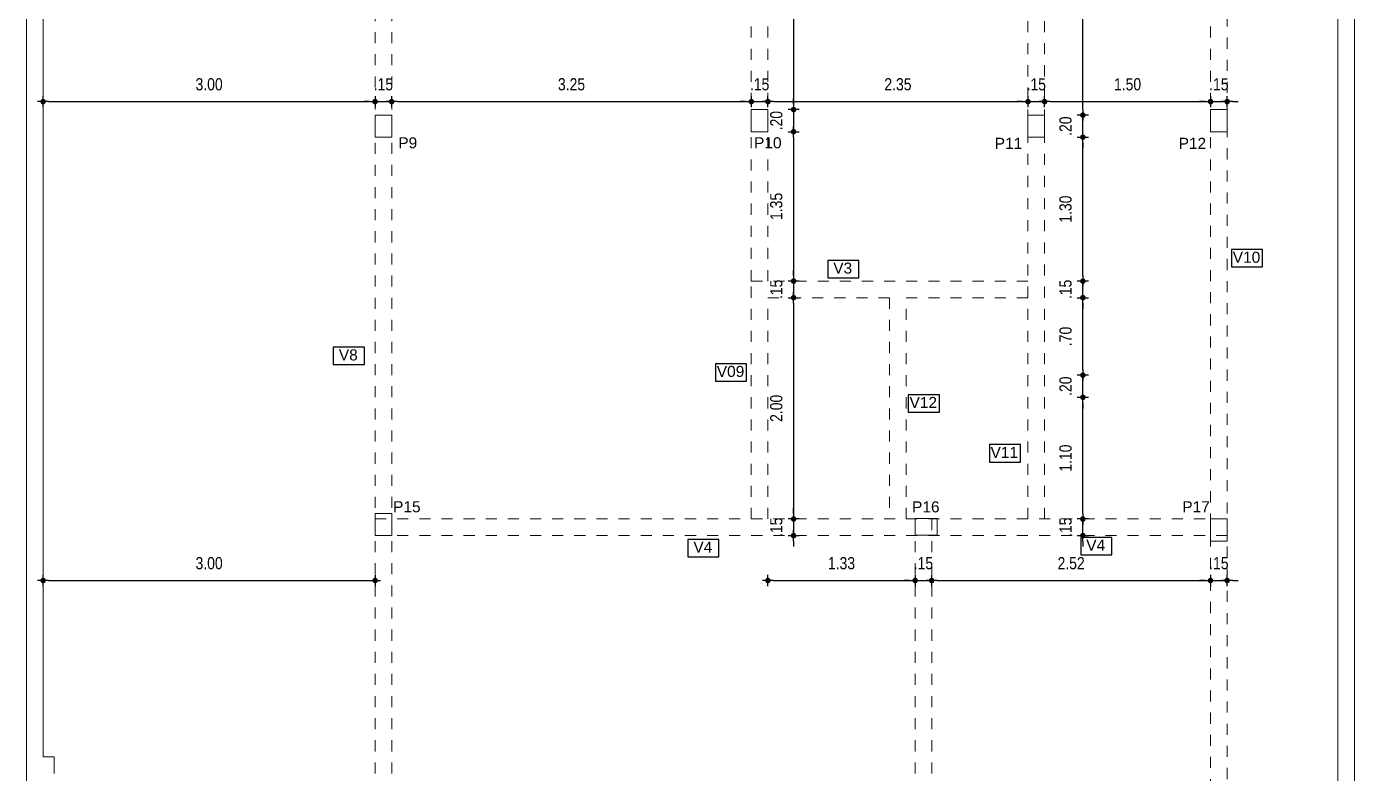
# Model space of a CAD drawing. Header units: millimetres. Extents: x 3212 to 6878, y 1640 to 3386.
# Drawn here: x 3251.63 to 3263.63, y 1706.05 to 1712.8 of the extents above; entities that cross this region are included whole.
import ezdxf

# ---------------------------------------------------------------- set-up
doc = ezdxf.new("R2010")
doc.units = ezdxf.units.MM
doc.header["$LTSCALE"] = 0.8
doc.linetypes.add('HIDDEN2', pattern=[0.1875, 0.125, -0.0625])
doc.layers.add('0-L. PISO', color=4, linetype='Continuous')
doc.layers.add('COTA', color=2, linetype='Continuous')
for name, color, linetype, lineweight in [('Arquitetura', 8, 'Continuous', 9), ('COTAS', 53, 'Continuous', 9), ('pilares', 1, 'Continuous', 9), ('vigas', 7, 'HIDDEN2', 9)]:
    doc.layers.add(name, color=color, linetype=linetype, lineweight=lineweight)
doc.styles.add('CARIMBO_DADOS', font='arial.ttf', dxfattribs={"height": 0.1})
doc.styles.add('F2', font='ARIALN.TTF')
doc.dimstyles.new('ARQUITETURA', dxfattribs={"dimtxt": 0.11, "dimasz": 0.05, "dimexe": 0.1, "dimexo": 0, "dimgap": 0.1, "dimtad": 1, "dimzin": 5, "dimdsep": 46, "dimtxsty": 'F2', "dimblk": 'COTA', "dimcen": 0, "dimse1": 1, "dimse2": 1, "dimadec": 0, "dimazin": 0, "dimtfac": 2, "dimtix": 1, "dimtmove": 2, "dimatfit": 3, "dimldrblk": 'COTA', "dimfxl": 0, "dimtolj": 1, "dimtzin": 5, "dimarcsym": 0})

# ---------------------------------------------------------------- blocks, each defined once
blk = doc.blocks.new('COTA')
at = {"layer": 'COTA'}
for p, q in [((-1, 0), (1, 0)), ((0, 1), (0, -1))]:
    blk.add_line(p, q, dxfattribs=at)
at = {"layer": 'COTA', "const_width": 0.5}
blk.add_lwpolyline([(-0.25, 0, 1), (0.25, 0, 1)], format="xyb", close=True, dxfattribs=at)
blk = doc.blocks.new('*D474')
at = {"layer": 'COTAS', "color": 0, "lineweight": -2, "transparency": 16777216}
blk.add_line((3251.832, 1712.126), (3254.732, 1712.126), dxfattribs=at)
at = {"layer": 'Defpoints', "color": 0, "transparency": 16777216}
for p in [(3254.782, 1712.126), (3251.782, 1711.967), (3254.782, 1712.004)]:
    blk.add_point(p, dxfattribs=at)
at = {"layer": 'COTAS', "color": 0, "lineweight": -2, "transparency": 16777216, "xscale": 0.05, "yscale": 0.05, "zscale": 0.05, "rotation": 180}
blk.add_blockref('COTA', (3251.782, 1712.126), dxfattribs=at)
at = {"layer": 'COTAS', "color": 0, "lineweight": -2, "transparency": 16777216, "xscale": 0.05, "yscale": 0.05, "zscale": 0.05}
blk.add_blockref('COTA', (3254.782, 1712.126), dxfattribs=at)
at = {"layer": 'COTAS', "color": 0, "transparency": 16777216, "insert": (3253.282, 1712.282), "char_height": 0.11, "attachment_point": 5, "style": 'F2'}
blk.add_mtext('\\A1;3.00', dxfattribs=at)
blk = doc.blocks.new('*D475')
at = {"layer": 'COTAS', "color": 0, "lineweight": -2, "transparency": 16777216}
for p, q in [((3254.732, 1712.126), (3254.682, 1712.126)), ((3254.782, 1712.126), (3254.932, 1712.126)), ((3254.982, 1712.126), (3255.032, 1712.126))]:
    blk.add_line(p, q, dxfattribs=at)
at = {"layer": 'Defpoints', "color": 0, "transparency": 16777216}
for p in [(3254.932, 1712.126), (3254.932, 1712.08), (3254.782, 1712.004)]:
    blk.add_point(p, dxfattribs=at)
at = {"layer": 'COTAS', "color": 0, "lineweight": -2, "transparency": 16777216, "xscale": 0.05, "yscale": 0.05, "zscale": 0.05}
blk.add_blockref('COTA', (3254.782, 1712.126), dxfattribs=at)
at = {"layer": 'COTAS', "color": 0, "lineweight": -2, "transparency": 16777216, "xscale": 0.05, "yscale": 0.05, "zscale": 0.05, "rotation": 180}
blk.add_blockref('COTA', (3254.932, 1712.126), dxfattribs=at)
at = {"layer": 'COTAS', "color": 0, "transparency": 16777216, "insert": (3254.857, 1712.282), "char_height": 0.11, "attachment_point": 5, "style": 'F2'}
blk.add_mtext('\\A1;.15', dxfattribs=at)
blk = doc.blocks.new('*D476')
at = {"layer": 'COTAS', "color": 0, "lineweight": -2, "transparency": 16777216}
blk.add_line((3254.982, 1712.126), (3258.132, 1712.126), dxfattribs=at)
at = {"layer": 'Defpoints', "color": 0, "transparency": 16777216}
for p in [(3254.932, 1712.08), (3258.182, 1712.126), (3258.182, 1712.019)]:
    blk.add_point(p, dxfattribs=at)
at = {"layer": 'COTAS', "color": 0, "lineweight": -2, "transparency": 16777216, "xscale": 0.05, "yscale": 0.05, "zscale": 0.05, "rotation": 180}
blk.add_blockref('COTA', (3254.932, 1712.126), dxfattribs=at)
at = {"layer": 'COTAS', "color": 0, "lineweight": -2, "transparency": 16777216, "xscale": 0.05, "yscale": 0.05, "zscale": 0.05}
blk.add_blockref('COTA', (3258.182, 1712.126), dxfattribs=at)
at = {"layer": 'COTAS', "color": 0, "transparency": 16777216, "insert": (3256.557, 1712.282), "char_height": 0.11, "attachment_point": 5, "style": 'F2'}
blk.add_mtext('\\A1;3.25', dxfattribs=at)
blk = doc.blocks.new('*D477')
at = {"layer": 'COTAS', "color": 0, "lineweight": -2, "transparency": 16777216}
for p, q in [((3258.132, 1712.126), (3258.082, 1712.126)), ((3258.182, 1712.126), (3258.332, 1712.126)), ((3258.382, 1712.126), (3258.432, 1712.126))]:
    blk.add_line(p, q, dxfattribs=at)
at = {"layer": 'Defpoints', "color": 0, "transparency": 16777216}
for p in [(3258.332, 1712.126), (3258.182, 1712.019), (3258.332, 1712.003)]:
    blk.add_point(p, dxfattribs=at)
at = {"layer": 'COTAS', "color": 0, "lineweight": -2, "transparency": 16777216, "xscale": 0.05, "yscale": 0.05, "zscale": 0.05}
blk.add_blockref('COTA', (3258.182, 1712.126), dxfattribs=at)
at = {"layer": 'COTAS', "color": 0, "lineweight": -2, "transparency": 16777216, "xscale": 0.05, "yscale": 0.05, "zscale": 0.05, "rotation": 180}
blk.add_blockref('COTA', (3258.332, 1712.126), dxfattribs=at)
at = {"layer": 'COTAS', "color": 0, "transparency": 16777216, "insert": (3258.257, 1712.282), "char_height": 0.11, "attachment_point": 5, "style": 'F2'}
blk.add_mtext('\\A1;.15', dxfattribs=at)
blk = doc.blocks.new('*D478')
at = {"layer": 'COTAS', "color": 0, "lineweight": -2, "transparency": 16777216}
blk.add_line((3258.382, 1712.126), (3260.632, 1712.126), dxfattribs=at)
at = {"layer": 'Defpoints', "color": 0, "transparency": 16777216}
for p in [(3260.682, 1712.126), (3258.332, 1712.003), (3260.682, 1711.904)]:
    blk.add_point(p, dxfattribs=at)
at = {"layer": 'COTAS', "color": 0, "lineweight": -2, "transparency": 16777216, "xscale": 0.05, "yscale": 0.05, "zscale": 0.05, "rotation": 180}
blk.add_blockref('COTA', (3258.332, 1712.126), dxfattribs=at)
at = {"layer": 'COTAS', "color": 0, "lineweight": -2, "transparency": 16777216, "xscale": 0.05, "yscale": 0.05, "zscale": 0.05}
blk.add_blockref('COTA', (3260.682, 1712.126), dxfattribs=at)
at = {"layer": 'COTAS', "color": 0, "transparency": 16777216, "insert": (3259.507, 1712.282), "char_height": 0.11, "attachment_point": 5, "style": 'F2'}
blk.add_mtext('\\A1;2.35', dxfattribs=at)
blk = doc.blocks.new('*D479')
at = {"layer": 'COTAS', "color": 0, "lineweight": -2, "transparency": 16777216}
for p, q in [((3260.632, 1712.126), (3260.582, 1712.126)), ((3260.682, 1712.126), (3260.832, 1712.126)), ((3260.882, 1712.126), (3260.932, 1712.126))]:
    blk.add_line(p, q, dxfattribs=at)
at = {"layer": 'Defpoints', "color": 0, "transparency": 16777216}
for p in [(3260.832, 1712.126), (3260.682, 1711.904), (3260.832, 1711.904)]:
    blk.add_point(p, dxfattribs=at)
at = {"layer": 'COTAS', "color": 0, "lineweight": -2, "transparency": 16777216, "xscale": 0.05, "yscale": 0.05, "zscale": 0.05}
blk.add_blockref('COTA', (3260.682, 1712.126), dxfattribs=at)
at = {"layer": 'COTAS', "color": 0, "lineweight": -2, "transparency": 16777216, "xscale": 0.05, "yscale": 0.05, "zscale": 0.05, "rotation": 180}
blk.add_blockref('COTA', (3260.832, 1712.126), dxfattribs=at)
at = {"layer": 'COTAS', "color": 0, "transparency": 16777216, "insert": (3260.757, 1712.282), "char_height": 0.11, "attachment_point": 5, "style": 'F2'}
blk.add_mtext('\\A1;.15', dxfattribs=at)
blk = doc.blocks.new('*D480')
at = {"layer": 'COTAS', "color": 0, "lineweight": -2, "transparency": 16777216}
blk.add_line((3260.882, 1712.126), (3262.282, 1712.126), dxfattribs=at)
at = {"layer": 'Defpoints', "color": 0, "transparency": 16777216}
for p in [(3262.332, 1712.126), (3262.332, 1711.954), (3260.832, 1711.904)]:
    blk.add_point(p, dxfattribs=at)
at = {"layer": 'COTAS', "color": 0, "lineweight": -2, "transparency": 16777216, "xscale": 0.05, "yscale": 0.05, "zscale": 0.05, "rotation": 180}
blk.add_blockref('COTA', (3260.832, 1712.126), dxfattribs=at)
at = {"layer": 'COTAS', "color": 0, "lineweight": -2, "transparency": 16777216, "xscale": 0.05, "yscale": 0.05, "zscale": 0.05}
blk.add_blockref('COTA', (3262.332, 1712.126), dxfattribs=at)
at = {"layer": 'COTAS', "color": 0, "transparency": 16777216, "insert": (3261.582, 1712.282), "char_height": 0.11, "attachment_point": 5, "style": 'F2'}
blk.add_mtext('\\A1;1.50', dxfattribs=at)
blk = doc.blocks.new('*D481')
at = {"layer": 'COTAS', "color": 0, "lineweight": -2, "transparency": 16777216}
for p, q in [((3262.282, 1712.126), (3262.232, 1712.126)), ((3262.332, 1712.126), (3262.482, 1712.126)), ((3262.532, 1712.126), (3262.582, 1712.126))]:
    blk.add_line(p, q, dxfattribs=at)
at = {"layer": 'Defpoints', "color": 0, "transparency": 16777216}
for p in [(3262.482, 1712.126), (3262.332, 1711.954), (3262.482, 1711.954)]:
    blk.add_point(p, dxfattribs=at)
at = {"layer": 'COTAS', "color": 0, "lineweight": -2, "transparency": 16777216, "xscale": 0.05, "yscale": 0.05, "zscale": 0.05}
blk.add_blockref('COTA', (3262.332, 1712.126), dxfattribs=at)
at = {"layer": 'COTAS', "color": 0, "lineweight": -2, "transparency": 16777216, "xscale": 0.05, "yscale": 0.05, "zscale": 0.05, "rotation": 180}
blk.add_blockref('COTA', (3262.482, 1712.126), dxfattribs=at)
at = {"layer": 'COTAS', "color": 0, "transparency": 16777216, "insert": (3262.407, 1712.282), "char_height": 0.11, "attachment_point": 5, "style": 'F2'}
blk.add_mtext('\\A1;.15', dxfattribs=at)
blk = doc.blocks.new('*D482')
at = {"layer": 'COTAS', "color": 0, "lineweight": -2, "transparency": 16777216}
blk.add_line((3251.832, 1707.798), (3254.732, 1707.798), dxfattribs=at)
at = {"layer": 'Defpoints', "color": 0, "transparency": 16777216}
for p in [(3251.782, 1707.732), (3254.782, 1707.798), (3254.782, 1707.732)]:
    blk.add_point(p, dxfattribs=at)
at = {"layer": 'COTAS', "color": 0, "lineweight": -2, "transparency": 16777216, "xscale": 0.05, "yscale": 0.05, "zscale": 0.05, "rotation": 180}
blk.add_blockref('COTA', (3251.782, 1707.798), dxfattribs=at)
at = {"layer": 'COTAS', "color": 0, "lineweight": -2, "transparency": 16777216, "xscale": 0.05, "yscale": 0.05, "zscale": 0.05}
blk.add_blockref('COTA', (3254.782, 1707.798), dxfattribs=at)
at = {"layer": 'COTAS', "color": 0, "transparency": 16777216, "insert": (3253.282, 1707.954), "char_height": 0.11, "attachment_point": 5, "style": 'F2'}
blk.add_mtext('\\A1;3.00', dxfattribs=at)
blk = doc.blocks.new('*D483')
at = {"layer": 'COTAS', "color": 0, "lineweight": -2, "transparency": 16777216}
blk.add_line((3258.382, 1707.798), (3259.612, 1707.798), dxfattribs=at)
at = {"layer": 'Defpoints', "color": 0, "transparency": 16777216}
for p in [(3258.332, 1708.354), (3259.662, 1707.798), (3259.662, 1707.798)]:
    blk.add_point(p, dxfattribs=at)
at = {"layer": 'COTAS', "color": 0, "lineweight": -2, "transparency": 16777216, "xscale": 0.05, "yscale": 0.05, "zscale": 0.05, "rotation": 180}
blk.add_blockref('COTA', (3258.332, 1707.798), dxfattribs=at)
at = {"layer": 'COTAS', "color": 0, "lineweight": -2, "transparency": 16777216, "xscale": 0.05, "yscale": 0.05, "zscale": 0.05}
blk.add_blockref('COTA', (3259.662, 1707.798), dxfattribs=at)
at = {"layer": 'COTAS', "color": 0, "transparency": 16777216, "insert": (3258.997, 1707.954), "char_height": 0.11, "attachment_point": 5, "style": 'F2'}
blk.add_mtext('\\A1;1.33', dxfattribs=at)
blk = doc.blocks.new('*D484')
at = {"layer": 'COTAS', "color": 0, "lineweight": -2, "transparency": 16777216}
for p, q in [((3259.612, 1707.798), (3259.562, 1707.798)), ((3259.662, 1707.798), (3259.812, 1707.798)), ((3259.862, 1707.798), (3259.912, 1707.798))]:
    blk.add_line(p, q, dxfattribs=at)
at = {"layer": 'Defpoints', "color": 0, "transparency": 16777216}
for p in [(3259.662, 1707.798), (3259.812, 1707.798), (3259.812, 1707.798)]:
    blk.add_point(p, dxfattribs=at)
at = {"layer": 'COTAS', "color": 0, "lineweight": -2, "transparency": 16777216, "xscale": 0.05, "yscale": 0.05, "zscale": 0.05}
blk.add_blockref('COTA', (3259.662, 1707.798), dxfattribs=at)
at = {"layer": 'COTAS', "color": 0, "lineweight": -2, "transparency": 16777216, "xscale": 0.05, "yscale": 0.05, "zscale": 0.05, "rotation": 180}
blk.add_blockref('COTA', (3259.812, 1707.798), dxfattribs=at)
at = {"layer": 'COTAS', "color": 0, "transparency": 16777216, "insert": (3259.737, 1707.954), "char_height": 0.11, "attachment_point": 5, "style": 'F2'}
blk.add_mtext('\\A1;.15', dxfattribs=at)
blk = doc.blocks.new('*D485')
at = {"layer": 'COTAS', "color": 0, "lineweight": -2, "transparency": 16777216}
blk.add_line((3259.862, 1707.798), (3262.282, 1707.798), dxfattribs=at)
at = {"layer": 'Defpoints', "color": 0, "transparency": 16777216}
for p in [(3259.812, 1707.798), (3262.332, 1707.798), (3262.332, 1707.798)]:
    blk.add_point(p, dxfattribs=at)
at = {"layer": 'COTAS', "color": 0, "lineweight": -2, "transparency": 16777216, "xscale": 0.05, "yscale": 0.05, "zscale": 0.05, "rotation": 180}
blk.add_blockref('COTA', (3259.812, 1707.798), dxfattribs=at)
at = {"layer": 'COTAS', "color": 0, "lineweight": -2, "transparency": 16777216, "xscale": 0.05, "yscale": 0.05, "zscale": 0.05}
blk.add_blockref('COTA', (3262.332, 1707.798), dxfattribs=at)
at = {"layer": 'COTAS', "color": 0, "transparency": 16777216, "insert": (3261.072, 1707.954), "char_height": 0.11, "attachment_point": 5, "style": 'F2'}
blk.add_mtext('\\A1;2.52', dxfattribs=at)
blk = doc.blocks.new('*D486')
at = {"layer": 'COTAS', "color": 0, "lineweight": -2, "transparency": 16777216}
for p, q in [((3262.282, 1707.798), (3262.232, 1707.798)), ((3262.332, 1707.798), (3262.482, 1707.798)), ((3262.532, 1707.798), (3262.582, 1707.798))]:
    blk.add_line(p, q, dxfattribs=at)
at = {"layer": 'Defpoints', "color": 0, "transparency": 16777216}
for p in [(3262.332, 1707.798), (3262.482, 1707.798), (3262.482, 1707.798)]:
    blk.add_point(p, dxfattribs=at)
at = {"layer": 'COTAS', "color": 0, "lineweight": -2, "transparency": 16777216, "xscale": 0.05, "yscale": 0.05, "zscale": 0.05}
blk.add_blockref('COTA', (3262.332, 1707.798), dxfattribs=at)
at = {"layer": 'COTAS', "color": 0, "lineweight": -2, "transparency": 16777216, "xscale": 0.05, "yscale": 0.05, "zscale": 0.05, "rotation": 180}
blk.add_blockref('COTA', (3262.482, 1707.798), dxfattribs=at)
at = {"layer": 'COTAS', "color": 0, "transparency": 16777216, "insert": (3262.407, 1707.954), "char_height": 0.11, "attachment_point": 5, "style": 'F2'}
blk.add_mtext('\\A1;.15', dxfattribs=at)
blk = doc.blocks.new('*D493')
at = {"layer": 'COTAS', "color": 0, "lineweight": -2, "transparency": 16777216}
blk.add_line((3258.564, 1715.604), (3258.564, 1712.104), dxfattribs=at)
at = {"layer": 'Defpoints', "color": 0, "transparency": 16777216}
for p in [(3258.564, 1715.654), (3258.332, 1712.054), (3258.564, 1712.054)]:
    blk.add_point(p, dxfattribs=at)
at = {"layer": 'COTAS', "color": 0, "lineweight": -2, "transparency": 16777216, "xscale": 0.05, "yscale": 0.05, "zscale": 0.05}
for p, rotation in [((3258.564, 1715.654), 90), ((3258.564, 1712.054), 270)]:
    blk.add_blockref('COTA', p, dxfattribs=dict(at, rotation=rotation))
at = {"layer": 'COTAS', "color": 0, "transparency": 16777216, "insert": (3258.408, 1713.854), "char_height": 0.11, "attachment_point": 5, "rotation": 90, "style": 'F2'}
blk.add_mtext('\\A1;3.60', dxfattribs=at)
blk = doc.blocks.new('*D494')
at = {"layer": 'COTAS', "color": 0, "lineweight": -2, "transparency": 16777216}
for p, q in [((3258.564, 1712.104), (3258.564, 1712.154)), ((3258.564, 1712.054), (3258.564, 1711.854)), ((3258.564, 1711.804), (3258.564, 1711.754))]:
    blk.add_line(p, q, dxfattribs=at)
at = {"layer": 'Defpoints', "color": 0, "transparency": 16777216}
for p in [(3258.332, 1712.054), (3258.332, 1711.854), (3258.564, 1711.854)]:
    blk.add_point(p, dxfattribs=at)
at = {"layer": 'COTAS', "color": 0, "lineweight": -2, "transparency": 16777216, "xscale": 0.05, "yscale": 0.05, "zscale": 0.05}
for p, rotation in [((3258.564, 1712.054), 270), ((3258.564, 1711.854), 90)]:
    blk.add_blockref('COTA', p, dxfattribs=dict(at, rotation=rotation))
at = {"layer": 'COTAS', "color": 0, "transparency": 16777216, "insert": (3258.408, 1711.954), "char_height": 0.11, "attachment_point": 5, "rotation": 90, "style": 'F2'}
blk.add_mtext('\\A1;.20', dxfattribs=at)
blk = doc.blocks.new('*D495')
at = {"layer": 'COTAS', "color": 0, "lineweight": -2, "transparency": 16777216}
blk.add_line((3258.564, 1711.804), (3258.564, 1710.554), dxfattribs=at)
at = {"layer": 'Defpoints', "color": 0, "transparency": 16777216}
for p in [(3258.332, 1711.854), (3258.564, 1710.504), (3258.564, 1710.504)]:
    blk.add_point(p, dxfattribs=at)
at = {"layer": 'COTAS', "color": 0, "lineweight": -2, "transparency": 16777216, "xscale": 0.05, "yscale": 0.05, "zscale": 0.05}
for p, rotation in [((3258.564, 1711.854), 90), ((3258.564, 1710.504), 270)]:
    blk.add_blockref('COTA', p, dxfattribs=dict(at, rotation=rotation))
at = {"layer": 'COTAS', "color": 0, "transparency": 16777216, "insert": (3258.408, 1711.179), "char_height": 0.11, "attachment_point": 5, "rotation": 90, "style": 'F2'}
blk.add_mtext('\\A1;1.35', dxfattribs=at)
blk = doc.blocks.new('*D496')
at = {"layer": 'COTAS', "color": 0, "lineweight": -2, "transparency": 16777216}
for p, q in [((3258.564, 1710.554), (3258.564, 1710.604)), ((3258.564, 1710.504), (3258.564, 1710.354)), ((3258.564, 1710.304), (3258.564, 1710.254))]:
    blk.add_line(p, q, dxfattribs=at)
at = {"layer": 'Defpoints', "color": 0, "transparency": 16777216}
for p in [(3258.564, 1710.504), (3258.564, 1710.354), (3258.564, 1710.354)]:
    blk.add_point(p, dxfattribs=at)
at = {"layer": 'COTAS', "color": 0, "lineweight": -2, "transparency": 16777216, "xscale": 0.05, "yscale": 0.05, "zscale": 0.05}
for p, rotation in [((3258.564, 1710.504), 270), ((3258.564, 1710.354), 90)]:
    blk.add_blockref('COTA', p, dxfattribs=dict(at, rotation=rotation))
at = {"layer": 'COTAS', "color": 0, "transparency": 16777216, "insert": (3258.408, 1710.429), "char_height": 0.11, "attachment_point": 5, "rotation": 90, "style": 'F2'}
blk.add_mtext('\\A1;.15', dxfattribs=at)
blk = doc.blocks.new('*D497')
at = {"layer": 'COTAS', "color": 0, "lineweight": -2, "transparency": 16777216}
blk.add_line((3258.564, 1710.304), (3258.564, 1708.404), dxfattribs=at)
at = {"layer": 'Defpoints', "color": 0, "transparency": 16777216}
for p in [(3258.564, 1710.354), (3258.564, 1708.354), (3258.564, 1708.354)]:
    blk.add_point(p, dxfattribs=at)
at = {"layer": 'COTAS', "color": 0, "lineweight": -2, "transparency": 16777216, "xscale": 0.05, "yscale": 0.05, "zscale": 0.05}
for p, rotation in [((3258.564, 1710.354), 90), ((3258.564, 1708.354), 270)]:
    blk.add_blockref('COTA', p, dxfattribs=dict(at, rotation=rotation))
at = {"layer": 'COTAS', "color": 0, "transparency": 16777216, "insert": (3258.408, 1709.354), "char_height": 0.11, "attachment_point": 5, "rotation": 90, "style": 'F2'}
blk.add_mtext('\\A1;2.00', dxfattribs=at)
blk = doc.blocks.new('*D498')
at = {"layer": 'COTAS', "color": 0, "lineweight": -2, "transparency": 16777216}
for p, q in [((3258.564, 1708.404), (3258.564, 1708.454)), ((3258.564, 1708.354), (3258.564, 1708.204)), ((3258.564, 1708.154), (3258.564, 1708.104))]:
    blk.add_line(p, q, dxfattribs=at)
at = {"layer": 'Defpoints', "color": 0, "transparency": 16777216}
for p in [(3258.564, 1708.354), (3258.564, 1708.204), (3258.564, 1708.204)]:
    blk.add_point(p, dxfattribs=at)
at = {"layer": 'COTAS', "color": 0, "lineweight": -2, "transparency": 16777216, "xscale": 0.05, "yscale": 0.05, "zscale": 0.05}
for p, rotation in [((3258.564, 1708.354), 270), ((3258.564, 1708.204), 90)]:
    blk.add_blockref('COTA', p, dxfattribs=dict(at, rotation=rotation))
at = {"layer": 'COTAS', "color": 0, "transparency": 16777216, "insert": (3258.408, 1708.279), "char_height": 0.11, "attachment_point": 5, "rotation": 90, "style": 'F2'}
blk.add_mtext('\\A1;.15', dxfattribs=at)
blk = doc.blocks.new('*D499')
at = {"layer": 'COTAS', "color": 0, "lineweight": -2, "transparency": 16777216}
for p, q in [((3261.178, 1708.404), (3261.178, 1708.454)), ((3261.178, 1708.204), (3261.178, 1708.354)), ((3261.178, 1708.154), (3261.178, 1708.104))]:
    blk.add_line(p, q, dxfattribs=at)
at = {"layer": 'Defpoints', "color": 0, "transparency": 16777216}
for p in [(3261.178, 1708.354), (3261.178, 1708.354), (3261.178, 1708.204)]:
    blk.add_point(p, dxfattribs=at)
at = {"layer": 'COTAS', "color": 0, "lineweight": -2, "transparency": 16777216, "xscale": 0.05, "yscale": 0.05, "zscale": 0.05}
for p, rotation in [((3261.178, 1708.354), 270), ((3261.178, 1708.204), 90)]:
    blk.add_blockref('COTA', p, dxfattribs=dict(at, rotation=rotation))
at = {"layer": 'COTAS', "color": 0, "transparency": 16777216, "insert": (3261.022, 1708.279), "char_height": 0.11, "attachment_point": 5, "rotation": 90, "style": 'F2'}
blk.add_mtext('\\A1;.15', dxfattribs=at)
blk = doc.blocks.new('*D500')
at = {"layer": 'COTAS', "color": 0, "lineweight": -2, "transparency": 16777216}
blk.add_line((3261.178, 1708.404), (3261.178, 1709.404), dxfattribs=at)
at = {"layer": 'Defpoints', "color": 0, "transparency": 16777216}
for p in [(3260.832, 1709.454), (3261.178, 1709.454), (3261.178, 1708.354)]:
    blk.add_point(p, dxfattribs=at)
at = {"layer": 'COTAS', "color": 0, "lineweight": -2, "transparency": 16777216, "xscale": 0.05, "yscale": 0.05, "zscale": 0.05}
for p, rotation in [((3261.178, 1709.454), 90), ((3261.178, 1708.354), 270)]:
    blk.add_blockref('COTA', p, dxfattribs=dict(at, rotation=rotation))
at = {"layer": 'COTAS', "color": 0, "transparency": 16777216, "insert": (3261.022, 1708.904), "char_height": 0.11, "attachment_point": 5, "rotation": 90, "style": 'F2'}
blk.add_mtext('\\A1;1.10', dxfattribs=at)
blk = doc.blocks.new('*D501')
at = {"layer": 'COTAS', "color": 0, "lineweight": -2, "transparency": 16777216}
for p, q in [((3261.178, 1709.704), (3261.178, 1709.754)), ((3261.178, 1709.454), (3261.178, 1709.654)), ((3261.178, 1709.404), (3261.178, 1709.354))]:
    blk.add_line(p, q, dxfattribs=at)
at = {"layer": 'Defpoints', "color": 0, "transparency": 16777216}
for p in [(3260.832, 1709.654), (3261.178, 1709.654), (3260.832, 1709.454)]:
    blk.add_point(p, dxfattribs=at)
at = {"layer": 'COTAS', "color": 0, "lineweight": -2, "transparency": 16777216, "xscale": 0.05, "yscale": 0.05, "zscale": 0.05}
for p, rotation in [((3261.178, 1709.654), 270), ((3261.178, 1709.454), 90)]:
    blk.add_blockref('COTA', p, dxfattribs=dict(at, rotation=rotation))
at = {"layer": 'COTAS', "color": 0, "transparency": 16777216, "insert": (3261.022, 1709.554), "char_height": 0.11, "attachment_point": 5, "rotation": 90, "style": 'F2'}
blk.add_mtext('\\A1;.20', dxfattribs=at)
blk = doc.blocks.new('*D502')
at = {"layer": 'COTAS', "color": 0, "lineweight": -2, "transparency": 16777216}
blk.add_line((3261.178, 1709.704), (3261.178, 1710.304), dxfattribs=at)
at = {"layer": 'Defpoints', "color": 0, "transparency": 16777216}
for p in [(3260.682, 1710.354), (3261.178, 1710.354), (3260.832, 1709.654)]:
    blk.add_point(p, dxfattribs=at)
at = {"layer": 'COTAS', "color": 0, "lineweight": -2, "transparency": 16777216, "xscale": 0.05, "yscale": 0.05, "zscale": 0.05}
for p, rotation in [((3261.178, 1710.354), 90), ((3261.178, 1709.654), 270)]:
    blk.add_blockref('COTA', p, dxfattribs=dict(at, rotation=rotation))
at = {"layer": 'COTAS', "color": 0, "transparency": 16777216, "insert": (3261.022, 1710.004), "char_height": 0.11, "attachment_point": 5, "rotation": 90, "style": 'F2'}
blk.add_mtext('\\A1;.70', dxfattribs=at)
blk = doc.blocks.new('*D503')
at = {"layer": 'COTAS', "color": 0, "lineweight": -2, "transparency": 16777216}
for p, q in [((3261.178, 1710.554), (3261.178, 1710.604)), ((3261.178, 1710.354), (3261.178, 1710.504)), ((3261.178, 1710.304), (3261.178, 1710.254))]:
    blk.add_line(p, q, dxfattribs=at)
at = {"layer": 'Defpoints', "color": 0, "transparency": 16777216}
for p in [(3260.682, 1710.504), (3261.178, 1710.504), (3260.682, 1710.354)]:
    blk.add_point(p, dxfattribs=at)
at = {"layer": 'COTAS', "color": 0, "lineweight": -2, "transparency": 16777216, "xscale": 0.05, "yscale": 0.05, "zscale": 0.05}
for p, rotation in [((3261.178, 1710.504), 270), ((3261.178, 1710.354), 90)]:
    blk.add_blockref('COTA', p, dxfattribs=dict(at, rotation=rotation))
at = {"layer": 'COTAS', "color": 0, "transparency": 16777216, "insert": (3261.022, 1710.429), "char_height": 0.11, "attachment_point": 5, "rotation": 90, "style": 'F2'}
blk.add_mtext('\\A1;.15', dxfattribs=at)
blk = doc.blocks.new('*D504')
at = {"layer": 'COTAS', "color": 0, "lineweight": -2, "transparency": 16777216}
blk.add_line((3261.178, 1710.554), (3261.178, 1711.754), dxfattribs=at)
at = {"layer": 'Defpoints', "color": 0, "transparency": 16777216}
for p in [(3260.832, 1711.804), (3261.178, 1711.804), (3260.682, 1710.504)]:
    blk.add_point(p, dxfattribs=at)
at = {"layer": 'COTAS', "color": 0, "lineweight": -2, "transparency": 16777216, "xscale": 0.05, "yscale": 0.05, "zscale": 0.05}
for p, rotation in [((3261.178, 1711.804), 90), ((3261.178, 1710.504), 270)]:
    blk.add_blockref('COTA', p, dxfattribs=dict(at, rotation=rotation))
at = {"layer": 'COTAS', "color": 0, "transparency": 16777216, "insert": (3261.022, 1711.154), "char_height": 0.11, "attachment_point": 5, "rotation": 90, "style": 'F2'}
blk.add_mtext('\\A1;1.30', dxfattribs=at)
blk = doc.blocks.new('*D505')
at = {"layer": 'COTAS', "color": 0, "lineweight": -2, "transparency": 16777216}
for p, q in [((3261.178, 1712.054), (3261.178, 1712.104)), ((3261.178, 1711.804), (3261.178, 1712.004)), ((3261.178, 1711.754), (3261.178, 1711.704))]:
    blk.add_line(p, q, dxfattribs=at)
at = {"layer": 'Defpoints', "color": 0, "transparency": 16777216}
for p in [(3260.832, 1712.004), (3261.178, 1712.004), (3260.832, 1711.804)]:
    blk.add_point(p, dxfattribs=at)
at = {"layer": 'COTAS', "color": 0, "lineweight": -2, "transparency": 16777216, "xscale": 0.05, "yscale": 0.05, "zscale": 0.05}
for p, rotation in [((3261.178, 1712.004), 270), ((3261.178, 1711.804), 90)]:
    blk.add_blockref('COTA', p, dxfattribs=dict(at, rotation=rotation))
at = {"layer": 'COTAS', "color": 0, "transparency": 16777216, "insert": (3261.022, 1711.904), "char_height": 0.11, "attachment_point": 5, "rotation": 90, "style": 'F2'}
blk.add_mtext('\\A1;.20', dxfattribs=at)
blk = doc.blocks.new('*D506')
at = {"layer": 'COTAS', "color": 0, "lineweight": -2, "transparency": 16777216}
blk.add_line((3261.178, 1712.054), (3261.178, 1715.604), dxfattribs=at)
at = {"layer": 'Defpoints', "color": 0, "transparency": 16777216}
for p in [(3261.178, 1715.654), (3261.178, 1715.654), (3260.832, 1712.004)]:
    blk.add_point(p, dxfattribs=at)
at = {"layer": 'COTAS', "color": 0, "lineweight": -2, "transparency": 16777216, "xscale": 0.05, "yscale": 0.05, "zscale": 0.05}
for p, rotation in [((3261.178, 1715.654), 90), ((3261.178, 1712.004), 270)]:
    blk.add_blockref('COTA', p, dxfattribs=dict(at, rotation=rotation))
at = {"layer": 'COTAS', "color": 0, "transparency": 16777216, "insert": (3261.022, 1713.829), "char_height": 0.11, "attachment_point": 5, "rotation": 90, "style": 'F2'}
blk.add_mtext('\\A1;3.65', dxfattribs=at)

msp = doc.modelspace()

# ---------------------------------------------------------------- linework, layer by layer
at = {"layer": '0-L. PISO'}
for points in [[(3262.522, 1710.632), (3262.802, 1710.632), (3262.802, 1710.788), (3262.522, 1710.788)], [(3258.872, 1710.534), (3259.153, 1710.534), (3259.153, 1710.69), (3258.872, 1710.69)], [(3254.404, 1709.749), (3254.685, 1709.749), (3254.685, 1709.906), (3254.404, 1709.906)], [(3257.858, 1709.6), (3258.139, 1709.6), (3258.139, 1709.756), (3257.858, 1709.756)], [(3259.6, 1709.32), (3259.881, 1709.32), (3259.881, 1709.476), (3259.6, 1709.476)], [(3260.333, 1708.869), (3260.613, 1708.869), (3260.613, 1709.026), (3260.333, 1709.026)], [(3257.608, 1708.012), (3257.889, 1708.012), (3257.889, 1708.169), (3257.608, 1708.169)], [(3261.159, 1708.03), (3261.439, 1708.03), (3261.439, 1708.186), (3261.159, 1708.186)]]:
    msp.add_lwpolyline(points, close=True, dxfattribs=at)
at = {"layer": 'Arquitetura', "color": 8, "ltscale": 0.05}
for p, q in [((3251.632, 1703.054), (3251.632, 1733.054)), ((3263.632, 1703.554), (3263.632, 1733.054)), ((3251.782, 1706.204), (3251.782, 1732.904)), ((3263.482, 1703.704), (3263.482, 1732.904)), ((3251.782, 1706.204), (3251.882, 1706.204)), ((3251.882, 1706.204), (3251.882, 1706.054)), ((3251.882, 1706.114), (3251.882, 1706.144))]:
    msp.add_line(p, q, dxfattribs=at)
at = {"layer": 'pilares'}
for points in [[(3258.182, 1711.854), (3258.332, 1711.854), (3258.332, 1712.054), (3258.182, 1712.054)], [(3262.332, 1711.854), (3262.482, 1711.854), (3262.482, 1712.054), (3262.332, 1712.054)], [(3254.782, 1711.804), (3254.932, 1711.804), (3254.932, 1712.004), (3254.782, 1712.004)], [(3260.682, 1711.804), (3260.832, 1711.804), (3260.832, 1712.004), (3260.682, 1712.004)], [(3254.782, 1708.204), (3254.932, 1708.204), (3254.932, 1708.404), (3254.782, 1708.404)], [(3259.862, 1708.207), (3259.862, 1708.357), (3259.662, 1708.357), (3259.662, 1708.207)], [(3262.332, 1708.154), (3262.482, 1708.154), (3262.482, 1708.354), (3262.332, 1708.354)]]:
    msp.add_lwpolyline(points, close=True, dxfattribs=at)
at = {"layer": 'vigas'}
for p, q in [((3254.782, 1704.054), (3254.782, 1718.904)), ((3262.482, 1718.904), (3262.482, 1703.554)), ((3254.932, 1718.754), (3254.932, 1704.117)), ((3262.332, 1703.704), (3262.332, 1718.754)), ((3258.182, 1715.804), (3258.182, 1710.504)), ((3258.332, 1715.804), (3258.332, 1710.504)), ((3260.682, 1708.354), (3260.682, 1715.654)), ((3260.832, 1715.654), (3260.832, 1708.354)), ((3254.782, 1708.354), (3262.482, 1708.354)), ((3259.662, 1708.354), (3259.662, 1703.554)), ((3259.812, 1708.354), (3259.812, 1703.554)), ((3254.782, 1708.204), (3262.482, 1708.204))]:
    msp.add_line(p, q, dxfattribs=at)
for points in [[(3258.182, 1708.354), (3258.182, 1710.504), (3260.682, 1710.504)], [(3258.332, 1708.354), (3258.332, 1710.354), (3259.432, 1710.354), (3259.432, 1708.354)], [(3259.582, 1708.354), (3259.582, 1710.354), (3260.682, 1710.354)]]:
    msp.add_lwpolyline(points, dxfattribs=at)

# ---------------------------------------------------------------- texts
at = {"color": 230, "char_height": 0.1, "attachment_point": 5, "style": 'CARIMBO_DADOS'}
for s, insert in [('P9', (3255.077, 1711.753)), ('P10', (3258.331, 1711.753)), ('P12', (3262.168, 1711.749)), ('P11', (3260.506, 1711.749)), ('V10', (3262.657, 1710.719)), ('V3', (3259.008, 1710.621)), ('V8', (3254.54, 1709.836)), ('V09', (3257.994, 1709.687)), ('V12', (3259.736, 1709.407)), ('V11', (3260.468, 1708.956)), ('P15', (3255.069, 1708.464)), ('P16', (3259.759, 1708.463)), ('P17', (3262.201, 1708.464)), ('V4', (3257.744, 1708.1)), ('V4', (3261.294, 1708.117))]:
    msp.add_mtext(s, dxfattribs=dict(at, insert=insert))

# ---------------------------------------------------------------- dimensions: what is measured, and where the dimension line sits
at = {"layer": 'COTAS'}
for base, p1, p2, picture, middle in [((3258.564, 1712.054), (3258.564, 1715.654), (3258.332, 1712.054), '*D493', (3258.408, 1713.854)), ((3261.178, 1715.654), (3260.832, 1712.004), (3261.178, 1715.654), '*D506', (3261.022, 1713.829)), ((3258.564, 1711.854), (3258.332, 1712.054), (3258.332, 1711.854), '*D494', (3258.408, 1711.954)), ((3261.178, 1712.004), (3260.832, 1711.804), (3260.832, 1712.004), '*D505', (3261.022, 1711.904)), ((3258.564, 1710.504), (3258.332, 1711.854), (3258.564, 1710.504), '*D495', (3258.408, 1711.179)), ((3261.178, 1711.804), (3260.682, 1710.504), (3260.832, 1711.804), '*D504', (3261.022, 1711.154)), ((3258.564, 1710.354), (3258.564, 1710.504), (3258.564, 1710.354), '*D496', (3258.408, 1710.429)), ((3261.178, 1710.504), (3260.682, 1710.354), (3260.682, 1710.504), '*D503', (3261.022, 1710.429)), ((3258.564, 1708.354), (3258.564, 1710.354), (3258.564, 1708.354), '*D497', (3258.408, 1709.354)), ((3261.178, 1710.354), (3260.832, 1709.654), (3260.682, 1710.354), '*D502', (3261.022, 1710.004)), ((3261.178, 1709.654), (3260.832, 1709.454), (3260.832, 1709.654), '*D501', (3261.022, 1709.554)), ((3261.178, 1709.454), (3261.178, 1708.354), (3260.832, 1709.454), '*D500', (3261.022, 1708.904)), ((3258.564, 1708.204), (3258.564, 1708.354), (3258.564, 1708.204), '*D498', (3258.408, 1708.279)), ((3261.178, 1708.354), (3261.178, 1708.204), (3261.178, 1708.354), '*D499', (3261.022, 1708.279))]:
    dim = msp.add_linear_dim(base=base, p1=p1, p2=p2, angle=90, dimstyle='ARQUITETURA', dxfattribs=at)
    dim.commit()
    dim.dimension.update_dxf_attribs({"geometry": picture, "text_midpoint": middle})
for base, p1, p2, picture, middle in [((3254.782, 1712.126), (3251.782, 1711.967), (3254.782, 1712.004), '*D474', (3253.282, 1712.282)), ((3254.932, 1712.126), (3254.782, 1712.004), (3254.932, 1712.08), '*D475', (3254.857, 1712.282)), ((3258.182, 1712.126), (3254.932, 1712.08), (3258.182, 1712.019), '*D476', (3256.557, 1712.282)), ((3258.332, 1712.126), (3258.182, 1712.019), (3258.332, 1712.003), '*D477', (3258.257, 1712.282)), ((3260.682, 1712.126), (3258.332, 1712.003), (3260.682, 1711.904), '*D478', (3259.507, 1712.282)), ((3260.832, 1712.126), (3260.682, 1711.904), (3260.832, 1711.904), '*D479', (3260.757, 1712.282)), ((3262.332, 1712.126), (3260.832, 1711.904), (3262.332, 1711.954), '*D480', (3261.582, 1712.282)), ((3262.482, 1712.126), (3262.332, 1711.954), (3262.482, 1711.954), '*D481', (3262.407, 1712.282)), ((3259.662, 1707.798), (3258.332, 1708.354), (3259.662, 1707.798), '*D483', (3258.997, 1707.954)), ((3254.782, 1707.798), (3251.782, 1707.732), (3254.782, 1707.732), '*D482', (3253.282, 1707.954)), ((3259.812, 1707.798), (3259.662, 1707.798), (3259.812, 1707.798), '*D484', (3259.737, 1707.954)), ((3262.332, 1707.798), (3259.812, 1707.798), (3262.332, 1707.798), '*D485', (3261.072, 1707.954)), ((3262.482, 1707.798), (3262.332, 1707.798), (3262.482, 1707.798), '*D486', (3262.407, 1707.954))]:
    dim = msp.add_linear_dim(base=base, p1=p1, p2=p2, dimstyle='ARQUITETURA', dxfattribs=at)
    dim.commit()
    dim.dimension.update_dxf_attribs({"geometry": picture, "text_midpoint": middle})

doc.saveas('drawing.dxf')
